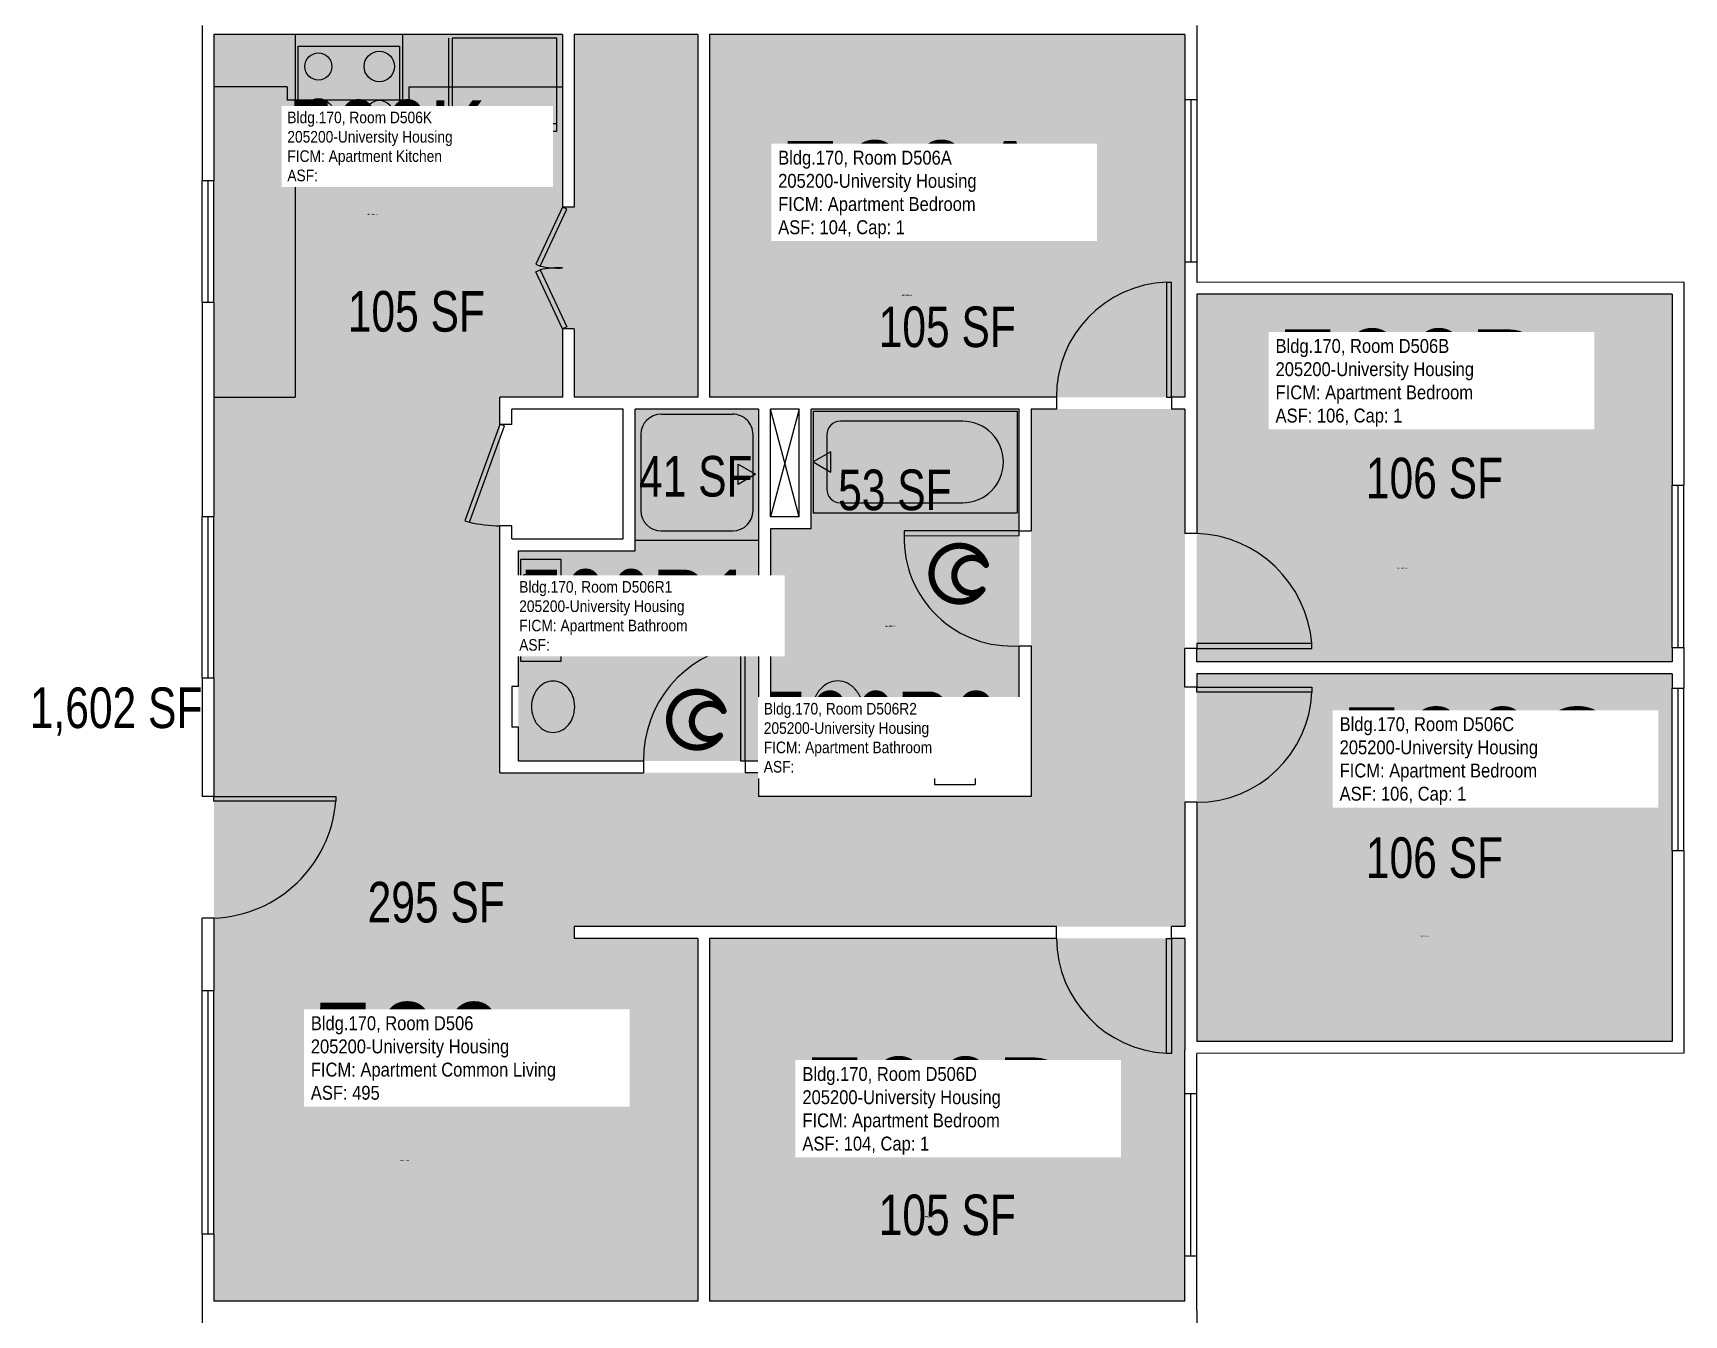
# Model space of a CAD drawing. Header units: inches. Extents: x -54 to 1917, y -52 to 2058.
# Drawn here: x 1380.1 to 1868.1, y 801.9 to 1181 of the extents above; entities that cross this region are included whole.
import ezdxf
from ezdxf.enums import TextEntityAlignment as Align

# ---------------------------------------------------------------- set-up
doc = ezdxf.new("R2010")
doc.units = ezdxf.units.IN
doc.header["$LTSCALE"] = 10
doc.header["$MEASUREMENT"] = 0
doc.layers.get('0').update_dxf_attribs({"linetype": 'CONTINUOUS'})
for name, color, linetype in [('A-DOOR', 2, 'CONTINUOUS'), ('A-FLOR', 3, 'CONTINUOUS'), ('A-GLAZ', 1, 'CONTINUOUS'), ('A-IDEN-ICON', 4, 'CONTINUOUS'), ('A-IDEN-RNUM', 7, 'CONTINUOUS'), ('A-IDEN-SNUM', 4, 'CONTINUOUS'), ('A-IDEN-VNUM', 4, 'CONTINUOUS'), ('A-WALL', 5, 'CONTINUOUS'), ('AREA-TEXT', 3, 'CONTINUOUS'), ('P-SANR-FIXT', 2, 'CONTINUOUS'), ('Rooms-Category-Color', 7, 'CONTINUOUS'), ('Rooms-College-Color', 7, 'CONTINUOUS'), ('Rooms-Department-Color', 7, 'CONTINUOUS'), ('Rooms-Division-Color', 7, 'CONTINUOUS'), ('Rooms-Information', 7, 'CONTINUOUS')]:
    doc.layers.add(name, color=color, linetype=linetype)
doc.styles.add('CP_AREA', font='arial.ttf', dxfattribs={"height": 15})
doc.styles.add('CP_ROOMSNUMBER', font='arial.ttf', dxfattribs={"height": 1})
doc.styles.add('CP_ROOMVNUMBER', font='arial.ttf', dxfattribs={"width": 0.85, "height": 0.075})

# ---------------------------------------------------------------- blocks, each defined once
blk = doc.blocks.new('CPBATH')
at = {"color": 0, "linetype": 'ByBlock', "const_width": 0.0127}
for points in [[(0.0571, 0.0168, 0.861492), (-0.0551, 0, 1)], [(0.0571, 0.0168, 0.729002), (-0.0084, -0.0042, 1)], [(-0.0551, 0, 0.726902), (0.0487, -0.0337, 1)], [(-0.0084, -0.0042, 0.609468), (0.0487, -0.0337, 1)]]:
    blk.add_lwpolyline(points, format="xyb", dxfattribs=at)
at = {"color": 0, "linetype": 'ByBlock', "const_width": 0.00637}
for points in [[(0.0544, 0.0152, 1), (0.0599, 0.0184, 1)], [(0.0459, -0.0353, 1), (0.0515, -0.0321, 1)]]:
    blk.add_lwpolyline(points, format="xyb", close=True, dxfattribs=at)

msp = doc.modelspace()

# ---------------------------------------------------------------- hatches: boundary and pattern name
at = {"layer": 'Rooms-Category-Color', "true_color": 0x728ef3}
for points in [[(1536.58, 1073.3), (1433.58, 1073.3), (1433.58, 1180.55), (1536.58, 1180.55), (1536.58, 1129.55), (1540.08, 1129.55), (1540.08, 1180.55), (1576.58, 1180.55), (1576.58, 1073.3), (1540.08, 1073.3), (1540.08, 1093.55), (1536.58, 1093.55)], [(1580.07, 1073.3), (1580.07, 1180.55), (1720.57, 1180.55), (1720.57, 1073.3)], [(1724.07, 995.05), (1724.07, 1103.8), (1864.57, 1103.81), (1864.57, 995.06)], [(1720.58, 1069.8), (1720.58, 916.8), (1540.08, 916.8), (1540.08, 913.3), (1576.58, 913.3), (1576.58, 806.05), (1433.58, 806.05), (1433.58, 1073.3), (1518.08, 1073.3), (1518.08, 962.3), (1594.58, 962.3), (1594.58, 955.3), (1675.08, 955.3), (1675.08, 1069.8)], [(1594.58, 965.8), (1594.58, 1069.8), (1558.08, 1069.8), (1558.08, 1027.92), (1523.58, 1027.92), (1523.58, 965.8)], [(1671.58, 1069.8), (1671.58, 960.8), (1598.08, 960.8), (1598.08, 1034.42), (1610.08, 1034.42), (1610.08, 1069.8)], [(1724.08, 882.8), (1724.07, 991.55), (1864.57, 991.56), (1864.58, 882.81)], [(1580.08, 806.05), (1580.08, 913.3), (1720.58, 913.3), (1720.58, 806.05)]]:
    msp.add_hatch(color=171, dxfattribs=at).paths.add_polyline_path(points)
at = {"layer": 'Rooms-College-Color', "true_color": 0xadadad}
for points in [[(1536.58, 1073.3), (1433.58, 1073.3), (1433.58, 1180.55), (1536.58, 1180.55), (1536.58, 1129.55), (1540.08, 1129.55), (1540.08, 1180.55), (1576.58, 1180.55), (1576.58, 1073.3), (1540.08, 1073.3), (1540.08, 1093.55), (1536.58, 1093.55)], [(1580.07, 1073.3), (1580.07, 1180.55), (1720.57, 1180.55), (1720.57, 1073.3)], [(1724.07, 995.05), (1724.07, 1103.8), (1864.57, 1103.81), (1864.57, 995.06)], [(1720.58, 1069.8), (1720.58, 916.8), (1540.08, 916.8), (1540.08, 913.3), (1576.58, 913.3), (1576.58, 806.05), (1433.58, 806.05), (1433.58, 1073.3), (1518.08, 1073.3), (1518.08, 962.3), (1594.58, 962.3), (1594.58, 955.3), (1675.08, 955.3), (1675.08, 1069.8)], [(1594.58, 965.8), (1594.58, 1069.8), (1558.08, 1069.8), (1558.08, 1027.92), (1523.58, 1027.92), (1523.58, 965.8)], [(1671.58, 1069.8), (1671.58, 960.8), (1598.08, 960.8), (1598.08, 1034.42), (1610.08, 1034.42), (1610.08, 1069.8)], [(1724.08, 882.8), (1724.07, 991.55), (1864.57, 991.56), (1864.58, 882.81)], [(1580.08, 806.05), (1580.08, 913.3), (1720.58, 913.3), (1720.58, 806.05)]]:
    msp.add_hatch(color=253, dxfattribs=at).paths.add_polyline_path(points)
at = {"layer": 'Rooms-Department-Color', "true_color": 0x604aed}
for points in [[(1536.58, 1073.3), (1433.58, 1073.3), (1433.58, 1180.55), (1536.58, 1180.55), (1536.58, 1129.55), (1540.08, 1129.55), (1540.08, 1180.55), (1576.58, 1180.55), (1576.58, 1073.3), (1540.08, 1073.3), (1540.08, 1093.55), (1536.58, 1093.55)], [(1580.07, 1073.3), (1580.07, 1180.55), (1720.57, 1180.55), (1720.57, 1073.3)], [(1724.07, 995.05), (1724.07, 1103.8), (1864.57, 1103.81), (1864.57, 995.06)], [(1720.58, 1069.8), (1720.58, 916.8), (1540.08, 916.8), (1540.08, 913.3), (1576.58, 913.3), (1576.58, 806.05), (1433.58, 806.05), (1433.58, 1073.3), (1518.08, 1073.3), (1518.08, 962.3), (1594.58, 962.3), (1594.58, 955.3), (1675.08, 955.3), (1675.08, 1069.8)], [(1594.58, 965.8), (1594.58, 1069.8), (1558.08, 1069.8), (1558.08, 1027.92), (1523.58, 1027.92), (1523.58, 965.8)], [(1671.58, 1069.8), (1671.58, 960.8), (1598.08, 960.8), (1598.08, 1034.42), (1610.08, 1034.42), (1610.08, 1069.8)], [(1724.08, 882.8), (1724.07, 991.55), (1864.57, 991.56), (1864.58, 882.81)], [(1580.08, 806.05), (1580.08, 913.3), (1720.58, 913.3), (1720.58, 806.05)]]:
    msp.add_hatch(color=173, dxfattribs=at).paths.add_polyline_path(points)
at = {"layer": 'Rooms-Division-Color', "true_color": 0x604aed}
for points in [[(1536.58, 1073.3), (1433.58, 1073.3), (1433.58, 1180.55), (1536.58, 1180.55), (1536.58, 1129.55), (1540.08, 1129.55), (1540.08, 1180.55), (1576.58, 1180.55), (1576.58, 1073.3), (1540.08, 1073.3), (1540.08, 1093.55), (1536.58, 1093.55)], [(1580.07, 1073.3), (1580.07, 1180.55), (1720.57, 1180.55), (1720.57, 1073.3)], [(1724.07, 995.05), (1724.07, 1103.8), (1864.57, 1103.81), (1864.57, 995.06)], [(1720.58, 1069.8), (1720.58, 916.8), (1540.08, 916.8), (1540.08, 913.3), (1576.58, 913.3), (1576.58, 806.05), (1433.58, 806.05), (1433.58, 1073.3), (1518.08, 1073.3), (1518.08, 962.3), (1594.58, 962.3), (1594.58, 955.3), (1675.08, 955.3), (1675.08, 1069.8)], [(1594.58, 965.8), (1594.58, 1069.8), (1558.08, 1069.8), (1558.08, 1027.92), (1523.58, 1027.92), (1523.58, 965.8)], [(1671.58, 1069.8), (1671.58, 960.8), (1598.08, 960.8), (1598.08, 1034.42), (1610.08, 1034.42), (1610.08, 1069.8)], [(1724.08, 882.8), (1724.07, 991.55), (1864.57, 991.56), (1864.58, 882.81)], [(1580.08, 806.05), (1580.08, 913.3), (1720.58, 913.3), (1720.58, 806.05)]]:
    msp.add_hatch(color=173, dxfattribs=at).paths.add_polyline_path(points)

# ---------------------------------------------------------------- linework, layer by layer
at = {"layer": 'A-DOOR'}
for p, q in [((1536.57, 1129.55), (1528.69, 1112.7)), ((1529.97, 1112.1), (1537.85, 1128.95)), ((1537.85, 1128.95), (1536.57, 1129.55)), ((1528.69, 1112.7), (1529.97, 1112.1)), ((1528.69, 1110.4), (1529.97, 1111)), ((1536.57, 1093.55), (1528.69, 1110.4)), ((1529.97, 1111), (1537.85, 1094.15)), ((1715.16, 1107.3), (1715.16, 1073.3)), ((1716.57, 1107.3), (1715.16, 1107.3)), ((1716.57, 1073.3), (1716.57, 1107.3)), ((1537.85, 1094.15), (1536.57, 1093.55)), ((1715.16, 1073.3), (1716.57, 1073.3)), ((1518.07, 1065.3), (1507.77, 1036.82)), ((1509.1, 1036.34), (1519.4, 1064.82)), ((1519.4, 1064.82), (1518.07, 1065.3)), ((1507.77, 1036.82), (1509.1, 1036.34)), ((1637.57, 1033.8), (1637.57, 1032.38)), ((1671.57, 1033.8), (1637.57, 1033.8)), ((1637.57, 1032.38), (1671.57, 1032.39)), ((1671.57, 1032.39), (1671.57, 1033.8)), ((1758.07, 1000.47), (1724.07, 1000.47)), ((1724.07, 1000.47), (1724.07, 999.05)), ((1758.07, 999.05), (1758.07, 1000.47)), ((1589.16, 999.8), (1589.16, 965.8)), ((1590.57, 999.8), (1589.16, 999.8)), ((1590.57, 965.8), (1590.57, 999.8)), ((1724.07, 999.05), (1758.07, 999.05)), ((1724.07, 987.55), (1758.07, 987.55)), ((1724.07, 986.14), (1724.07, 987.55)), ((1758.07, 986.14), (1724.07, 986.14)), ((1758.07, 987.55), (1758.07, 986.14)), ((1589.16, 965.8), (1590.57, 965.8)), ((1433.57, 955.3), (1469.57, 955.3)), ((1433.57, 953.88), (1433.57, 955.3)), ((1469.57, 953.88), (1433.57, 953.88)), ((1469.57, 955.3), (1469.57, 953.88)), ((1715.16, 879.3), (1715.16, 913.3)), ((1715.16, 913.3), (1716.58, 913.3)), ((1716.58, 913.3), (1716.58, 879.3)), ((1716.58, 879.3), (1715.16, 879.3))]:
    msp.add_line(p, q, dxfattribs=at)
for centre, radius, start, end in [((1535.41, 1137.22), 25.7, 257.7961, 272.6014), ((1535.41, 1085.88), 25.7, 87.4007, 102.2059), ((1716.34, 1073.56), 33.77, 92.006, 180.4338), ((1519, 1081.84), 46.56, 257.7313, 268.8644), ((1669.45, 1031.62), 31.88, 178.618, 273.8219), ((1722.75, 997.65), 35.43, 4.5734, 87.8665), ((1594.42, 966.36), 33.85, 98.9497, 180.9458), ((1724.12, 987.53), 33.98, 269.9184, 357.646), ((1432.1, 956.86), 37.6, 272.2533, 355.4491), ((1716.96, 913.64), 34.38, 180.5595, 267.0048)]:
    msp.add_arc(centre, radius, start, end, dxfattribs=at)
at = {"layer": 'A-FLOR'}
for p, q in [((1606.57, 1069.81), (1598.07, 1037.93)), ((1606.57, 1037.93), (1598.07, 1069.8))]:
    msp.add_line(p, q, dxfattribs=at)
at = {"layer": 'A-GLAZ'}
for p, q in [((1720.57, 1161.3), (1720.57, 1113.3)), ((1722.32, 1161.3), (1722.32, 1113.3)), ((1724.07, 1161.3), (1724.07, 1113.3)), ((1430.07, 1101.3), (1430.07, 1137.3)), ((1431.82, 1101.3), (1431.82, 1137.3)), ((1433.57, 1101.3), (1433.57, 1137.3)), ((1864.57, 999.31), (1864.57, 1047.31)), ((1866.32, 999.31), (1866.32, 1047.31)), ((1868.07, 999.31), (1868.07, 1047.31)), ((1430.07, 990.3), (1430.07, 1038.05)), ((1431.82, 990.3), (1431.82, 1038.05)), ((1433.57, 990.3), (1433.57, 1038.05)), ((1864.57, 939.31), (1864.57, 987.31)), ((1866.32, 939.31), (1866.32, 987.31)), ((1868.07, 939.31), (1868.07, 987.31)), ((1430.08, 825.8), (1430.08, 897.8)), ((1431.83, 825.8), (1431.83, 897.8)), ((1433.58, 825.8), (1433.58, 897.8)), ((1720.58, 819.3), (1720.58, 867.3)), ((1722.33, 819.3), (1722.33, 867.3)), ((1724.08, 819.3), (1724.08, 867.3))]:
    msp.add_line(p, q, dxfattribs=at)
at = {"layer": 'A-WALL'}
for p, q in [((1430.07, 1183.3), (1430.07, 1137.3)), ((1724.07, 1183.3), (1724.07, 1161.3)), ((1536.57, 1180.55), (1433.57, 1180.55)), ((1433.57, 1180.55), (1433.57, 1137.3)), ((1536.57, 1180.55), (1536.57, 1129.55)), ((1576.57, 1180.55), (1540.07, 1180.55)), ((1540.07, 1180.55), (1540.07, 1129.55)), ((1576.57, 1180.55), (1576.57, 1073.3)), ((1720.57, 1180.55), (1580.07, 1180.55)), ((1580.07, 1180.55), (1580.07, 1073.3)), ((1720.57, 1180.55), (1720.57, 1161.3)), ((1724.07, 1161.3), (1720.57, 1161.3)), ((1433.57, 1137.3), (1430.07, 1137.3)), ((1540.07, 1129.55), (1536.57, 1129.55)), ((1720.57, 1113.3), (1720.57, 1108.3)), ((1724.07, 1113.3), (1720.57, 1113.3)), ((1724.07, 1113.3), (1724.07, 1107.3)), ((1720.57, 1108.3), (1720.57, 1073.3)), ((1868.07, 1107.31), (1724.07, 1107.3)), ((1864.57, 1103.81), (1724.07, 1103.8)), ((1724.07, 1103.8), (1724.07, 1033.05)), ((1864.57, 1103.81), (1864.57, 1047.31)), ((1868.07, 1107.31), (1868.07, 1047.31)), ((1433.57, 1101.3), (1430.07, 1101.3)), ((1430.07, 1101.3), (1430.07, 1038.05)), ((1433.57, 1101.3), (1433.57, 1073.3)), ((1540.07, 1093.55), (1536.57, 1093.55)), ((1536.57, 1093.55), (1536.57, 1073.3)), ((1540.07, 1093.55), (1540.07, 1073.3)), ((1433.57, 1073.3), (1433.57, 1038.05)), ((1518.07, 1065.3), (1518.07, 1073.3)), ((1536.57, 1073.3), (1518.07, 1073.3)), ((1521.57, 1065.3), (1521.57, 1069.8)), ((1554.57, 1069.8), (1521.57, 1069.8)), ((1576.57, 1073.3), (1540.07, 1073.3)), ((1554.57, 1031.43), (1554.57, 1069.8)), ((1558.07, 1027.93), (1558.07, 1069.8)), ((1594.57, 1069.8), (1558.07, 1069.8)), ((1682.57, 1073.3), (1580.07, 1073.3)), ((1594.57, 1069.8), (1594.57, 965.8)), ((1598.07, 1037.93), (1598.07, 1069.8)), ((1606.57, 1069.8), (1598.07, 1069.8)), ((1606.57, 1037.93), (1606.57, 1069.8)), ((1610.07, 1034.43), (1610.07, 1069.8)), ((1671.57, 1069.8), (1610.07, 1069.8)), ((1671.57, 1033.8), (1671.57, 1069.8)), ((1675.07, 1069.8), (1675.07, 1033.8)), ((1682.57, 1069.8), (1675.07, 1069.8)), ((1682.57, 1073.3), (1682.57, 1069.8)), ((1716.57, 1073.3), (1716.57, 1069.8)), ((1720.57, 1073.3), (1716.57, 1073.3)), ((1720.57, 1069.8), (1716.57, 1069.8)), ((1720.57, 1069.8), (1720.57, 1033.05)), ((1521.57, 1065.3), (1518.07, 1065.3)), ((1864.57, 1047.31), (1868.07, 1047.31)), ((1430.07, 1038.05), (1433.57, 1038.05)), ((1518.07, 962.3), (1518.07, 1035.3)), ((1521.57, 1035.3), (1518.07, 1035.3)), ((1521.57, 1031.42), (1521.57, 1035.3)), ((1606.57, 1037.93), (1598.07, 1037.93)), ((1521.57, 1031.42), (1554.57, 1031.43)), ((1610.07, 1034.43), (1598.07, 1034.43)), ((1598.07, 1034.43), (1598.07, 960.8)), ((1671.57, 1033.8), (1675.07, 1033.8)), ((1724.07, 1033.05), (1720.57, 1033.05)), ((1523.57, 1027.92), (1558.07, 1027.93)), ((1523.57, 987.8), (1523.57, 1027.92)), ((1671.57, 999.8), (1675.07, 999.8)), ((1671.57, 960.8), (1671.57, 999.8)), ((1675.07, 999.8), (1675.07, 955.3)), ((1724.07, 999.05), (1720.57, 999.05)), ((1720.57, 987.55), (1720.57, 999.05)), ((1724.07, 995.05), (1724.07, 999.05)), ((1864.57, 999.31), (1864.57, 995.06)), ((1864.57, 999.31), (1868.07, 999.31)), ((1868.07, 999.31), (1868.07, 987.31)), ((1864.57, 995.06), (1724.07, 995.05)), ((1864.57, 991.56), (1724.07, 991.55)), ((1724.07, 991.55), (1724.07, 987.55)), ((1864.57, 991.56), (1864.57, 987.31)), ((1430.07, 990.3), (1433.57, 990.3)), ((1430.07, 990.3), (1430.07, 955.3)), ((1433.57, 990.3), (1433.57, 955.3)), ((1521.57, 987.8), (1521.57, 975.8)), ((1523.57, 987.8), (1521.57, 987.8)), ((1724.07, 987.55), (1720.57, 987.55)), ((1864.57, 987.31), (1868.07, 987.31)), ((1523.57, 975.8), (1521.57, 975.8)), ((1523.57, 965.8), (1523.57, 975.8)), ((1518.07, 962.3), (1560.57, 962.3)), ((1523.57, 965.8), (1560.57, 965.8)), ((1560.57, 965.8), (1560.57, 962.3)), ((1590.57, 965.8), (1590.57, 962.3)), ((1590.57, 965.8), (1594.57, 965.8)), ((1594.57, 962.3), (1590.57, 962.3)), ((1594.57, 962.3), (1594.57, 955.3)), ((1646.57, 960.8), (1598.07, 960.8)), ((1646.57, 960.8), (1646.57, 958.8)), ((1646.57, 958.8), (1658.57, 958.8)), ((1671.57, 960.8), (1658.57, 960.8)), ((1658.57, 960.8), (1658.57, 958.8)), ((1433.57, 955.3), (1430.07, 955.3)), ((1675.07, 955.3), (1594.57, 955.3)), ((1724.07, 953.55), (1720.57, 953.55)), ((1720.57, 953.55), (1720.58, 916.8)), ((1724.07, 953.55), (1724.08, 882.8)), ((1864.57, 939.31), (1864.58, 882.81)), ((1864.57, 939.31), (1868.07, 939.31)), ((1868.07, 939.31), (1868.08, 879.31)), ((1430.08, 897.8), (1430.08, 919.3)), ((1433.58, 919.3), (1430.08, 919.3)), ((1433.58, 919.3), (1433.58, 897.8)), ((1540.08, 916.8), (1540.08, 913.3)), ((1682.58, 916.8), (1540.08, 916.8)), ((1576.58, 913.3), (1540.08, 913.3)), ((1576.58, 913.3), (1576.58, 806.05)), ((1580.08, 913.3), (1580.08, 806.05)), ((1682.58, 913.3), (1580.08, 913.3)), ((1682.58, 913.3), (1682.58, 916.8)), ((1720.58, 916.8), (1716.58, 916.8)), ((1716.58, 913.3), (1716.58, 916.8)), ((1720.58, 913.3), (1716.58, 913.3)), ((1720.58, 913.3), (1720.58, 880.3)), ((1433.58, 897.8), (1430.08, 897.8)), ((1720.58, 867.3), (1720.58, 880.3)), ((1864.58, 882.81), (1724.08, 882.8)), ((1868.08, 879.31), (1724.08, 879.3)), ((1724.08, 867.3), (1724.08, 879.3)), ((1724.08, 867.3), (1720.58, 867.3)), ((1430.08, 825.8), (1430.08, 803.3)), ((1433.58, 825.8), (1430.08, 825.8)), ((1433.58, 825.8), (1433.58, 806.05)), ((1720.58, 806.05), (1720.58, 819.3)), ((1724.08, 819.3), (1720.58, 819.3)), ((1724.08, 803.3), (1724.08, 819.3)), ((1576.58, 806.05), (1433.58, 806.05)), ((1720.58, 806.05), (1580.08, 806.05)), ((1430.08, 803.3), (1430.08, 757.3)), ((1724.08, 803.3), (1724.08, 787.3))]:
    msp.add_line(p, q, dxfattribs=at)
at = {"layer": 'P-SANR-FIXT'}
for p, q in [((1457.57, 1180.55), (1457.57, 1073.3)), ((1458.44, 1151.13), (1458.44, 1177.13)), ((1458.44, 1177.13), (1488.44, 1177.13)), ((1488.44, 1177.13), (1488.44, 1151.13)), ((1489.44, 1155.55), (1489.44, 1180.55)), ((1502.95, 1155.55), (1502.95, 1179.55)), ((1503.95, 1179.55), (1503.95, 1152.05)), ((1534.95, 1179.55), (1503.95, 1179.55)), ((1534.95, 1152.05), (1534.95, 1179.55)), ((1455.2, 1165.13), (1433.57, 1165.13)), ((1455.2, 1165.13), (1455.2, 1161.13)), ((1491.2, 1165.13), (1491.2, 1161.13)), ((1491.2, 1165.13), (1536.57, 1165.13)), ((1491.2, 1161.13), (1455.2, 1161.13)), ((1502.95, 1155.55), (1489.44, 1155.55)), ((1503.95, 1154.3), (1534.95, 1154.3)), ((1503.95, 1152.05), (1534.95, 1152.05)), ((1488.44, 1151.13), (1458.44, 1151.13)), ((1433.57, 1073.3), (1457.57, 1073.3)), ((1610.7, 1069.18), (1610.7, 1039.18)), ((1610.7, 1069.18), (1670.95, 1069.18)), ((1670.95, 1069.18), (1670.95, 1039.18)), ((1565.74, 1068.3), (1586.91, 1068.3)), ((1654.88, 1066.23), (1618.73, 1066.23)), ((1559.74, 1062.3), (1559.74, 1039.8)), ((1592.91, 1039.8), (1592.91, 1062.3)), ((1614.71, 1062.21), (1614.71, 1046.14)), ((1615.89, 1057.18), (1610.7, 1054.18)), ((1610.7, 1054.18), (1615.89, 1051.18)), ((1615.89, 1051.18), (1615.89, 1057.18)), ((1588.48, 1053.55), (1593.68, 1050.55)), ((1588.48, 1047.55), (1588.48, 1053.55)), ((1593.68, 1050.55), (1588.48, 1047.55)), ((1618.73, 1042.13), (1654.88, 1042.13)), ((1610.7, 1039.18), (1670.95, 1039.18)), ((1594.57, 1030.93), (1558.07, 1030.93)), ((1565.74, 1033.8), (1586.91, 1033.8)), ((1524.17, 1025.3), (1524.17, 995.3)), ((1536.17, 1025.3), (1524.17, 1025.3)), ((1536.17, 995.3), (1536.17, 1025.3)), ((1525.17, 1020.8), (1524.17, 1019.8)), ((1532.17, 1020.8), (1525.17, 1020.8)), ((1533.17, 1019.8), (1532.17, 1020.8)), ((1524.17, 1019.8), (1524.17, 1000.8)), ((1532.19, 1012.86), (1533.17, 1016.3)), ((1533.17, 1016.3), (1533.17, 1019.8)), ((1532.17, 1007.8), (1532.17, 1012.74)), ((1533.17, 1004.3), (1532.17, 1007.8)), ((1524.17, 1000.8), (1525.17, 999.8)), ((1532.17, 999.8), (1533.05, 1000.68)), ((1533.17, 1000.97), (1533.17, 1004.3)), ((1525.17, 999.8), (1532.17, 999.8)), ((1524.17, 995.3), (1536.17, 995.3)), ((1632.57, 973.43), (1602.57, 973.43)), ((1602.57, 973.43), (1602.57, 961.43)), ((1632.57, 961.43), (1632.57, 973.43)), ((1607.45, 969.25), (1607.45, 962.43)), ((1608.45, 970.43), (1607.57, 969.55)), ((1611.95, 970.43), (1608.45, 970.43)), ((1615.39, 969.44), (1611.95, 970.43)), ((1620.39, 969.43), (1615.51, 969.43)), ((1623.95, 970.43), (1620.51, 969.44)), ((1627.28, 970.43), (1623.95, 970.43)), ((1628.45, 969.43), (1627.57, 970.3)), ((1628.45, 962.43), (1628.45, 969.43)), ((1602.57, 961.43), (1632.57, 961.43)), ((1607.45, 962.43), (1608.45, 961.43)), ((1608.45, 961.43), (1627.45, 961.43)), ((1627.45, 961.43), (1628.45, 962.43))]:
    msp.add_line(p, q, dxfattribs=at)
for centre, radius in [((1464.44, 1171.13), 4), ((1482.44, 1171.13), 4.5), ((1464.44, 1157.13), 4.5), ((1482.44, 1157.13), 4)]:
    msp.add_circle(centre, radius, dxfattribs=at)
for centre, radius, start, end in [((1565.74, 1062.3), 6, 90.001, 180.001), ((1586.91, 1062.3), 6, 0.001, 90.001), ((1618.73, 1062.21), 4.02, 90.001, 180.001), ((1654.88, 1054.18), 12.05, 270.001, 90.001), ((1618.73, 1046.14), 4.02, 180.001, 270.001), ((1565.74, 1039.8), 6, 180.001, 270.001), ((1586.91, 1039.8), 6, 270.001, 0.001), ((1541.42, 1009.59), 7.89, 129.4735, 153.2998), ((1542.34, 1008.47), 9.33, 108.8364, 129.4735), ((1542.94, 1006.72), 11.18, 90.001, 108.8364), ((1543.5, 1009.37), 8.55, 71.1657, 93.7765), ((1542.96, 1007.77), 10.24, 50.5286, 71.1657), ((1544.45, 1009.59), 7.89, 26.7022, 50.5286), ((1532.59, 1012.74), 0.418, 164.0556, 180.001), ((1540.01, 1010.3), 6.3, 153.2998, 180.001), ((1540.01, 1010.3), 6.3, 180.001, 206.7022), ((1545.87, 1010.3), 6.3, 0.001, 26.7022), ((1545.87, 1010.3), 6.3, 333.2998, 0.001), ((1541.42, 1011.01), 7.89, 206.7022, 230.5286), ((1544.45, 1011.01), 7.89, 309.4735, 333.2998), ((1532.76, 1000.97), 0.418, 315.001, 0.001), ((1542.34, 1012.13), 9.33, 230.5286, 251.1657), ((1542.94, 1013.88), 11.18, 251.1657, 270.001), ((1542.94, 1013.88), 11.18, 270.001, 288.8364), ((1543.54, 1012.13), 9.33, 288.8364, 309.4735), ((1535.13, 982.24), 7.65, 139.9001, 160.7717), ((1534.32, 982.93), 6.59, 116.1926, 139.9001), ((1533.8, 983.98), 5.42, 90.001, 116.1926), ((1533.8, 983.98), 5.42, 63.8095, 90.001), ((1533.28, 982.93), 6.59, 40.1019, 63.8095), ((1532.47, 982.24), 7.65, 19.2304, 40.1019), ((1620.48, 980.21), 10.24, 140.5286, 161.1657), ((1618.66, 981.71), 7.89, 116.7022, 140.5286), ((1617.95, 983.12), 6.3, 90.001, 116.7022), ((1617.95, 983.12), 6.3, 63.2998, 90.001), ((1617.24, 981.71), 7.89, 39.4735, 63.2998), ((1616.12, 980.79), 9.33, 18.8364, 39.4735), ((1536.4, 981.8), 9, 160.7717, 180.001), ((1536.4, 981.8), 9, 180.001, 199.2304), ((1531.2, 981.8), 9, 0.001, 19.2304), ((1531.2, 981.8), 9, 340.7717, 0.001), ((1618.88, 980.76), 8.55, 161.1657, 183.7765), ((1614.37, 980.19), 11.18, 0.001, 18.8364), ((1535.13, 981.36), 7.65, 199.2304, 220.1019), ((1534.32, 980.67), 6.59, 220.1019, 243.8095), ((1533.28, 980.67), 6.59, 296.1926, 319.9001), ((1532.47, 981.36), 7.65, 319.9001, 340.7717), ((1621.53, 980.19), 11.18, 180.001, 198.8364), ((1619.78, 979.59), 9.33, 198.8364, 219.4735), ((1616.12, 979.59), 9.33, 320.5286, 341.1657), ((1614.37, 980.19), 11.18, 341.1657, 0.001), ((1652.13, 969.7), 7.65, 109.2304, 130.1019), ((1652.57, 968.43), 9, 90.001, 109.2304), ((1652.57, 968.43), 9, 70.7717, 90.001), ((1653.02, 969.7), 7.65, 49.9001, 70.7717), ((1533.8, 979.62), 5.42, 243.8095, 270.001), ((1533.8, 979.62), 5.42, 270.001, 296.1926), ((1618.66, 978.68), 7.89, 219.4735, 243.2998), ((1617.95, 977.26), 6.3, 243.2998, 270.001), ((1617.95, 977.26), 6.3, 270.001, 296.7022), ((1617.24, 978.68), 7.89, 296.7022, 320.5286), ((1650.39, 971.03), 5.42, 153.8095, 180.001), ((1651.45, 970.51), 6.59, 130.1019, 153.8095), ((1653.7, 970.51), 6.59, 26.1926, 49.9001), ((1654.75, 971.03), 5.42, 0.001, 26.1926), ((1607.87, 969.25), 0.418, 135.001, 180.001), ((1615.51, 969.84), 0.418, 254.0556, 270.001), ((1620.39, 969.84), 0.418, 270.001, 285.9464), ((1627.28, 970.01), 0.418, 45.001, 90.001), ((1650.39, 971.03), 5.42, 180.001, 206.1926), ((1651.45, 971.55), 6.59, 206.1926, 229.9001), ((1652.13, 972.36), 7.65, 229.9001, 250.7717), ((1653.02, 972.36), 7.65, 289.2304, 310.1019), ((1653.7, 971.55), 6.59, 310.1019, 333.8095), ((1654.75, 971.03), 5.42, 333.8095, 0.001), ((1652.57, 973.63), 9, 250.7717, 270.001), ((1652.57, 973.63), 9, 270.001, 289.2304)]:
    msp.add_arc(centre, radius, start, end, dxfattribs=at)

# ---------------------------------------------------------------- block references
at = {"layer": 'A-IDEN-ICON', "xscale": 144.0000000054818, "yscale": 144.0000000054818, "zscale": 144.0000000054818, "rotation": 1.252884216708593}
for p in [(1653.59, 1021.15), (1576.02, 977.96)]:
    msp.add_blockref('CPBATH', p, dxfattribs=at)

# ---------------------------------------------------------------- texts
at = {"layer": 'A-IDEN-RNUM', "style": 'CP_ROOMSNUMBER'}
for s, p in [('0506-K0', (1479, 1127.22)), ('0506-R1', (1563.52, 1010.3)), ('0506-R2', (1632.11, 1005.42))]:
    msp.add_text(s, height=0.36, rotation=358.9, dxfattribs=at).set_placement(p)
for s, p in [('0506-A0', (1636.96, 1103.27)), ('0506-B0', (1783.44, 1022.59)), ('0506-C0', (1789.72, 913.77)), ('0506-00', (1488.32, 847.44)), ('0506-D0', (1643.39, 830.85))]:
    msp.add_text(s, height=0.36, dxfattribs=at).set_placement(p)
at = {"layer": 'A-IDEN-SNUM', "style": 'CP_ROOMSNUMBER'}
for s, p in [('1700D506K0', (1479, 1127.22)), ('1700D506R1', (1563.52, 1010.3)), ('1700D506R2', (1632.11, 1005.42))]:
    msp.add_text(s, height=0.36, rotation=358.9, dxfattribs=at).set_placement(p)
for s, p in [('1700D506A0', (1636.96, 1103.27)), ('1700D506B0', (1783.44, 1022.59)), ('1700D506C0', (1789.72, 913.77)), ('1700D50600', (1488.32, 847.44)), ('1700D506D0', (1643.39, 830.85))]:
    msp.add_text(s, height=0.36, dxfattribs=at).set_placement(p)
at = {"layer": 'A-IDEN-VNUM', "style": 'CP_ROOMVNUMBER'}
for s, height, width, p in [('506K', 24, 0.75, (1455.26, 1137.15, 0)), ('506A', 28.8, 0.85, (1600.34, 1120.3)), ('506B', 28.8, 0.85, (1747.36, 1064.61)), ('506R1', 24, 0.7, (1523.79, 998.33)), ('506R2', 24, 0.7, (1596.08, 962.3)), ('506C', 28.8, 0.85, (1766.29, 952.78)), ('506', 28.8, 0.85, (1462.2, 865.52)), ('506D', 28.8, 0.85, (1607.5, 849.32))]:
    msp.add_text(s, height=height, dxfattribs=dict(at, width=width)).set_placement(p)
at = {"layer": 'AREA-TEXT', "style": 'CP_AREA', "width": 0.75}
for s, p in [('105 SF', (1493.4, 1098.72)), ('105 SF', (1650.32, 1094.15)), ('41 SF', (1575.99, 1049.95)), ('106 SF', (1794.32, 1049.43)), ('53 SF', (1634.83, 1045.93)), ('1,602 SF', (1404.64, 981.49)), ('106 SF', (1794.32, 937.18)), ('295 SF', (1499.26, 924.01)), ('105 SF', (1650.33, 831.54))]:
    msp.add_text(s, height=12, dxfattribs=at).set_placement(p, align=Align.MIDDLE_CENTER)

# ---------------------------------------------------------------- next in the draw order: texts
at = {"layer": 'Rooms-Information', "attachment_point": 7, "style": 'CP_ROOMVNUMBER', "bg_fill": 3, "box_fill_scale": 1.5, "bg_fill_color": 256, "bg_fill_true_color": 13158600, "bg_fill_transparency": 0}
for s, insert, char_height, width in [('Bldg.170, Room D506K^M^J205200-University Housing^M^JFICM: Apartment Kitchen^M^JASF: ', (1455.26, 1137.15, 0), 3.4286, 76.8), ('Bldg.170, Room D506A^M^J205200-University Housing^M^JFICM: Apartment Bedroom^M^JASF: 104, Cap: 1', (1600.34, 1120.3), 4.1143, 92.16), ('Bldg.170, Room D506B^M^J205200-University Housing^M^JFICM: Apartment Bedroom^M^JASF: 106, Cap: 1', (1747.36, 1064.61), 4.1143, 92.16), ('Bldg.170, Room D506R1^M^J205200-University Housing^M^JFICM: Apartment Bathroom^M^JASF: ', (1523.79, 998.33), 3.4286, 76.8), ('Bldg.170, Room D506R2^M^J205200-University Housing^M^JFICM: Apartment Bathroom^M^JASF: ', (1596.08, 962.3), 3.4286, 76.8), ('Bldg.170, Room D506C^M^J205200-University Housing^M^JFICM: Apartment Bedroom^M^JASF: 106, Cap: 1', (1766.29, 952.78), 4.1143, 92.16), ('Bldg.170, Room D506^M^J205200-University Housing^M^JFICM: Apartment Common Living^M^JASF: 495', (1462.2, 865.52), 4.1143, 92.16), ('Bldg.170, Room D506D^M^J205200-University Housing^M^JFICM: Apartment Bedroom^M^JASF: 104, Cap: 1', (1607.5, 849.32), 4.1143, 92.16)]:
    msp.add_mtext(s, dxfattribs=dict(at, insert=insert, char_height=char_height, width=width))

doc.saveas('drawing.dxf')
